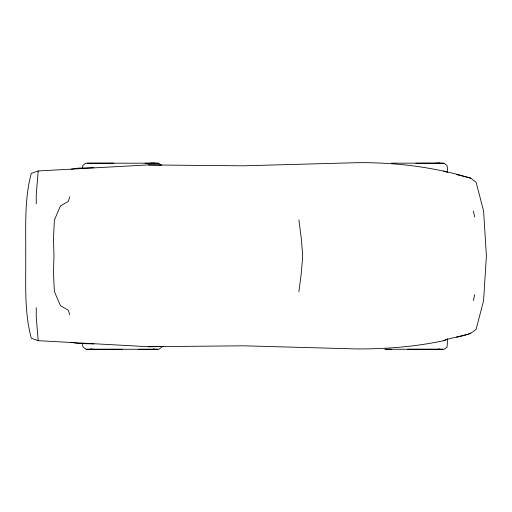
<?xml version="1.0" encoding="UTF-8"?>
<svg xmlns="http://www.w3.org/2000/svg" width="512" height="512" viewBox="0 0 512 512"><rect width="100%" height="100%" fill="white"/><g stroke="black" fill="none" stroke-linecap="round" stroke-linejoin="round"><path stroke-width="0.77" d="M447.52 338.829L447.078 347.136L444.109 349.254L407.731 349.267M36.262 307.731L36.25 317.197L38.202 340.678L148.173 346.707L243.322 345.811L356.813 348.941C385.926 349.062 415.181 346.758 443.674 340.691C454.189 336.058 467.526 337.504 476.141 329.254L483.59 300.672L486.4 255.814L483.59 210.957L476.141 182.374L470.765 178.131L469.798 177.888C433.21 166.893 394.989 162.246 356.813 162.688L243.322 165.818L148.173 164.922L38.202 170.95L31.296 173.408C24.019 200.25 26.054 228.307 25.709 255.814C26.054 283.322 24.019 311.379 31.296 338.221L38.202 340.678M38.202 170.95L36.25 194.432L36.262 203.898M298.899 291.712L301.274 273.312L302.72 255.814L301.274 238.317L298.899 219.917M82.458 168.058L82.899 165.338L85.869 163.219L154.522 163.187L153.082 163.597M473.376 300.55L474.701 294.618M69.76 196.87L68.288 201.427L60.461 205.939L54.381 220.096L53.466 238.803L53.984 255.814L53.466 272.826L54.381 291.533L60.461 305.69L68.288 310.202L69.76 314.758M161.792 347.136L158.822 349.254L90.176 349.293L91.61 348.877M443.674 340.691L447.738 339.091M438.368 163.597L439.808 163.187L391.392 163.168M470.765 333.498L456.474 337.056M71.206 169.242L78.291 168.102L93.869 167.712M148.173 346.707L163.283 346.49M87.11 163.206L113.894 163.162M157.581 349.267L138.586 349.312M442.867 349.267L384.915 349.274L391.597 349.312M415.885 163.206L439.808 163.187M145.069 163.2L154.522 163.187M90.176 349.293L122.445 349.267M438.707 163.187L443.904 163.219L446.874 165.338L447.571 168.058L447.571 172.051M153.421 163.187L158.618 163.219L160.992 164.915M82.406 344.416L83.104 347.136L86.074 349.254L91.27 349.286M443.904 163.219L435.482 163.174M150.195 163.174L158.618 163.219M94.496 349.299L86.074 349.254M148.173 164.922L161.69 165.12M93.869 343.917L78.291 343.526L70.419 342.259M456.474 174.573L470.765 178.131M89.971 163.187L91.405 163.597M438.573 348.877L440.006 349.293M153.286 348.877L154.72 349.293M443.674 170.938L447.059 172.269M473.376 211.078L474.701 217.011"/></g></svg>
